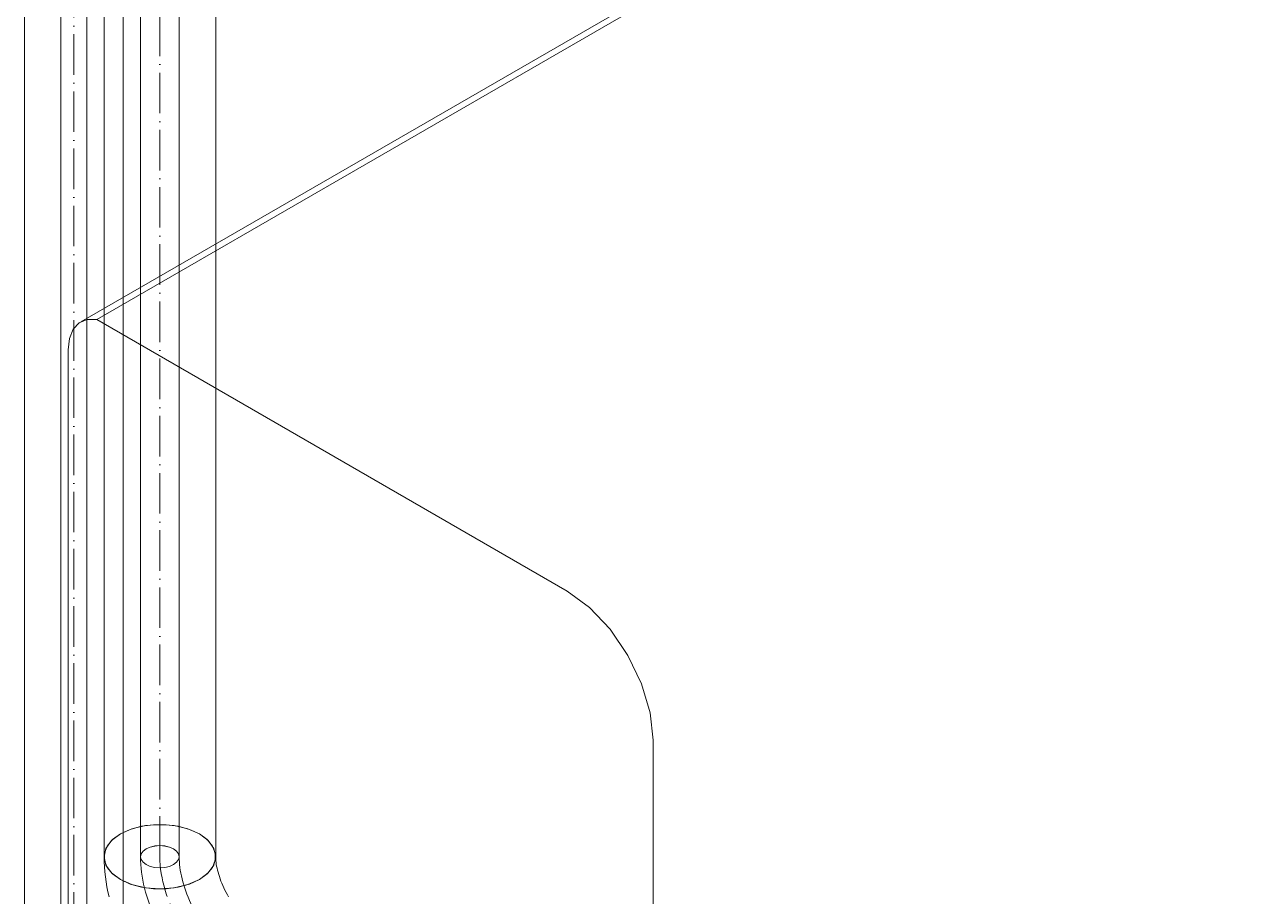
# Model space of a CAD drawing. Header units: millimetres. Extents: x -88595 to 880822, y -1054509 to -148035.
# Drawn here: x 428585.7 to 428887.1, y -355677.8 to -355462.8 of the extents above; entities that cross this region are included whole.
import ezdxf

# ---------------------------------------------------------------- set-up
doc = ezdxf.new("R2010")
doc.units = ezdxf.units.MM
doc.linetypes.add('$12$ADSK_Осевая', pattern=[14, 10, -2, 0, -2])
doc.linetypes.add('$13$ADSK_Осевая', pattern=[14, 10, -2, 0, -2])
for name, color, linetype, lineweight in [('Изоляция', 7, 'Continuous', 18), ('Оборудование', 7, 'Continuous', 18), ('Трубопровод', 7, 'Continuous', 18), ('Трубопроводы', 7, 'Continuous', 18)]:
    doc.layers.add(name, color=color, linetype=linetype, lineweight=lineweight)

# ---------------------------------------------------------------- blocks, each defined once
blk = doc.blocks.new('$0$ADSK_Настенный внутренний блок кондиционера1 - AS12BS4HRA-3264940-В_ОВ3_1')
at = {"layer": 'Оборудование'}
for p, q in [((-3575.8, -882.75), (-4180.38, -1231.8)), ((-3579.76, -883.35), (-4184.34, -1232.4)), ((-4064.41, -1298.76), (-4180.38, -1231.8)), ((-4187.45, -1239.27), (-4187.45, -1440.01)), ((-4043.2, -1482.47), (-4043.2, -1335.5))]:
    blk.add_line(p, q, dxfattribs=at)
for points in [[(-4180.38, -1231.8, 0), (-4182.71, -1231.8, 0), (-4184.68, -1232.62, 0), (-4186.19, -1234.21, 0), (-4187.13, -1236.47, 0), (-4187.45, -1239.27, 0)], [(-4043.2, -1335.5, 0), (-4043.92, -1328.74, 0), (-4046.04, -1321.61, 0), (-4049.41, -1314.59, 0), (-4053.8, -1308.16, 0), (-4058.92, -1302.76, 0), (-4064.41, -1298.76, 0)]]:
    blk.add_polyline3d(points, dxfattribs=at)
blk = doc.blocks.new('$0$ADSK_МедьПайка_Отвод-гнутая труба - Отвод _гнутая труба_-V155-В_ОВ3_1')
at = {"layer": 'Трубопроводы', "color": 134, "true_color": 0x00a6a6}
for points in [[(-4161.45, -1366.18, 0), (-4160.7, -1365.61, 0), (-4160.22, -1364.95, 0), (-4160.06, -1364.24, 0), (-4160.22, -1363.53, 0), (-4160.7, -1362.87, 0), (-4161.45, -1362.3, 0), (-4162.44, -1361.86, 0), (-4163.59, -1361.59, 0), (-4164.82, -1361.49, 0), (-4166.05, -1361.59, 0), (-4167.2, -1361.86, 0), (-4168.19, -1362.3, 0)], [(-4168.19, -1362.3, 0), (-4168.94, -1362.87, 0), (-4169.42, -1363.53, 0), (-4169.58, -1364.24, 0), (-4169.42, -1364.95, 0), (-4168.94, -1365.61, 0), (-4168.19, -1366.18, 0), (-4167.2, -1366.62, 0), (-4166.05, -1366.89, 0), (-4164.82, -1366.99, 0), (-4163.59, -1366.89, 0), (-4162.44, -1366.62, 0), (-4161.45, -1366.18, 0)], [(-4169.58, -1364.24, 0), (-4169.56, -1365.19, 0), (-4169.52, -1366.14, 0), (-4169.44, -1367.1, 0), (-4169.33, -1368.07, 0), (-4169.18, -1369.04, 0), (-4169.01, -1370.02, 0), (-4168.82, -1371, 0), (-4168.59, -1371.98, 0), (-4168.33, -1372.97, 0), (-4168.05, -1373.95, 0), (-4167.74, -1374.93, 0), (-4167.4, -1375.91, 0), (-4167.04, -1376.89, 0), (-4166.65, -1377.86, 0), (-4166.23, -1378.83, 0), (-4165.8, -1379.79, 0), (-4165.34, -1380.74, 0), (-4164.85, -1381.69, 0), (-4164.35, -1382.62, 0), (-4163.82, -1383.54, 0), (-4163.27, -1384.45, 0), (-4162.7, -1385.34, 0), (-4162.11, -1386.22, 0), (-4161.5, -1387.09, 0), (-4160.88, -1387.93, 0), (-4160.23, -1388.76, 0), (-4159.57, -1389.57, 0), (-4158.9, -1390.36, 0), (-4158.2, -1391.13, 0), (-4157.5, -1391.87, 0), (-4156.78, -1392.59, 0), (-4156.04, -1393.29, 0), (-4155.3, -1393.96, 0), (-4154.54, -1394.6, 0), (-4153.77, -1395.21, 0), (-4152.99, -1395.8, 0), (-4152.2, -1396.36, 0), (-4151.4, -1396.89, 0), (-4150.59, -1397.38, 0), (-4150.37, -1397.51, 0)], [(-4160.06, -1364.24, 0), (-4160.05, -1364.86, 0), (-4160.02, -1365.51, 0), (-4159.96, -1366.17, 0), (-4159.88, -1366.85, 0), (-4159.78, -1367.54, 0), (-4159.66, -1368.25, 0), (-4159.51, -1368.98, 0), (-4159.34, -1369.71, 0), (-4159.15, -1370.45, 0), (-4158.93, -1371.2, 0), (-4158.7, -1371.95, 0), (-4158.44, -1372.71, 0), (-4158.15, -1373.47, 0), (-4157.85, -1374.23, 0), (-4157.53, -1374.99, 0), (-4157.18, -1375.74, 0), (-4156.82, -1376.5, 0), (-4156.43, -1377.24, 0), (-4156.03, -1377.98, 0), (-4155.61, -1378.71, 0), (-4155.18, -1379.43, 0), (-4154.73, -1380.14, 0), (-4154.26, -1380.84, 0), (-4153.78, -1381.52, 0), (-4153.29, -1382.18, 0), (-4152.79, -1382.83, 0), (-4152.27, -1383.46, 0), (-4151.75, -1384.07, 0), (-4151.22, -1384.66, 0), (-4150.68, -1385.23, 0), (-4150.14, -1385.77, 0), (-4149.59, -1386.29, 0), (-4149.04, -1386.78, 0), (-4148.48, -1387.25, 0), (-4147.93, -1387.7, 0), (-4147.38, -1388.11, 0), (-4146.83, -1388.5, 0), (-4146.29, -1388.85, 0), (-4145.75, -1389.18, 0), (-4145.61, -1389.27, 0)], [(-4147.99, -1397.28, 0), (-4147.12, -1396.64, 0), (-4146.31, -1395.78, 0), (-4145.61, -1394.76, 0), (-4145.08, -1393.65, 0), (-4144.74, -1392.52, 0), (-4144.62, -1391.45, 0), (-4144.74, -1390.51, 0), (-4145.08, -1389.76, 0), (-4145.61, -1389.27, 0), (-4146.31, -1389.05, 0), (-4147.12, -1389.13, 0), (-4147.99, -1389.5, 0)], [(-4147.99, -1389.5, 0), (-4148.86, -1390.14, 0), (-4149.67, -1390.99, 0), (-4150.37, -1392.01, 0), (-4150.91, -1393.13, 0), (-4151.24, -1394.26, 0), (-4151.36, -1395.33, 0), (-4151.24, -1396.27, 0), (-4150.91, -1397.02, 0), (-4150.37, -1397.51, 0), (-4149.67, -1397.73, 0), (-4148.86, -1397.65, 0), (-4147.99, -1397.28, 0)]]:
    blk.add_polyline3d(points, dxfattribs=at)

msp = doc.modelspace()

# ---------------------------------------------------------------- linework, layer by layer
at = {"layer": 'Изоляция', "color": 134, "true_color": 0x00a6a6}
for p, q in [((428605.37, -355170.45), (428605.37, -355668.03)), ((428632.89, -355668.03), (428632.89, -355170.45))]:
    msp.add_line(p, q, dxfattribs=at)
at = {"layer": 'Изоляция', "color": 190, "true_color": 0x8000ff}
for p, q in [((428585.74, -355176.23), (428585.74, -355686.74)), ((428610.09, -355686.74), (428610.09, -355176.23))]:
    msp.add_line(p, q, dxfattribs=at)
at = {"layer": 'Изоляция', "color": 134, "true_color": 0x00a6a6}
for points in [[(428609.4, -355662.41, 0), (428612.25, -355661.15, 0), (428615.57, -355660.35, 0), (428619.13, -355660.08, 0), (428622.69, -355660.35, 0), (428626.01, -355661.15, 0), (428628.86, -355662.41, 0)], [(428628.86, -355662.41, 0), (428626.45, -355661.3, 0), (428623.67, -355660.53, 0), (428620.67, -355660.13, 0), (428617.58, -355660.13, 0), (428614.58, -355660.53, 0), (428611.81, -355661.3, 0), (428609.4, -355662.41, 0)], [(428609.4, -355673.64, 0), (428607.21, -355672, 0), (428605.84, -355670.08, 0), (428605.37, -355668.03, 0), (428605.84, -355665.97, 0), (428607.21, -355664.05, 0), (428609.4, -355662.41, 0)], [(428609.4, -355662.41, 0), (428607.48, -355663.8, 0), (428606.14, -355665.4, 0), (428605.45, -355667.14, 0), (428605.45, -355668.92, 0), (428606.14, -355670.65, 0), (428607.48, -355672.25, 0), (428609.4, -355673.64, 0)], [(428628.86, -355662.41, 0), (428631.04, -355664.05, 0), (428632.42, -355665.97, 0), (428632.89, -355668.03, 0), (428632.42, -355670.08, 0), (428631.04, -355672, 0), (428628.86, -355673.64, 0)], [(428628.86, -355673.64, 0), (428630.78, -355672.25, 0), (428632.12, -355670.65, 0), (428632.8, -355668.91, 0), (428632.8, -355667.14, 0), (428632.11, -355665.4, 0), (428630.78, -355663.8, 0), (428628.86, -355662.41, 0)], [(428605.37, -355668.03, 0), (428605.39, -355669.28, 0), (428605.45, -355670.53, 0), (428605.55, -355671.77, 0), (428605.7, -355673.01, 0), (428605.87, -355674.25, 0), (428606.09, -355675.48, 0), (428606.34, -355676.7, 0), (428606.62, -355677.92, 0)], [(428632.89, -355668.03, 0), (428632.89, -355668.34, 0), (428632.91, -355668.69, 0), (428632.94, -355669.07, 0), (428632.99, -355669.48, 0), (428633.05, -355669.91, 0), (428633.13, -355670.37, 0), (428633.23, -355670.85, 0), (428633.34, -355671.34, 0), (428633.48, -355671.85, 0), (428633.63, -355672.38, 0), (428633.8, -355672.92, 0), (428633.99, -355673.46, 0), (428634.19, -355674.02, 0), (428634.41, -355674.58, 0), (428634.65, -355675.14, 0), (428634.91, -355675.7, 0), (428635.18, -355676.27, 0), (428635.47, -355676.83, 0), (428635.77, -355677.38, 0), (428636.09, -355677.93, 0)], [(428628.86, -355673.64, 0), (428626.01, -355674.91, 0), (428622.69, -355675.7, 0), (428619.13, -355675.97, 0), (428615.57, -355675.7, 0), (428612.25, -355674.91, 0), (428609.4, -355673.64, 0)], [(428609.4, -355673.64, 0), (428611.81, -355674.75, 0), (428614.59, -355675.53, 0), (428617.59, -355675.92, 0), (428620.67, -355675.92, 0), (428623.67, -355675.52, 0), (428626.45, -355674.75, 0), (428628.86, -355673.64, 0)]]:
    msp.add_polyline3d(points, dxfattribs=at)
at = {"layer": 'Трубопровод', "color": 134, "true_color": 0x00a6a6}
for p, q in [((428614.37, -355170.45), (428614.37, -355668.03)), ((428623.89, -355668.03), (428623.89, -355170.45))]:
    msp.add_line(p, q, dxfattribs=at)
at = {"layer": 'Трубопровод', "color": 134, "linetype": '$12$ADSK_Осевая', "true_color": 0x00a6a6}
msp.add_line((428619.13, -355668.03), (428619.13, -355170.45), dxfattribs=at)
msp.add_line((428619.13, -355668.03), (428619.13, -355170.45), dxfattribs=at)
at = {"layer": 'Трубопровод', "color": 190, "true_color": 0x8000ff}
for p, q in [((428594.74, -355176.23), (428594.74, -355686.74)), ((428601.09, -355686.74), (428601.09, -355176.23))]:
    msp.add_line(p, q, dxfattribs=at)
at = {"layer": 'Трубопровод', "color": 190, "linetype": '$12$ADSK_Осевая', "true_color": 0x8000ff}
msp.add_line((428597.91, -355686.74), (428597.91, -355176.23), dxfattribs=at)
msp.add_line((428597.91, -355686.74), (428597.91, -355176.23), dxfattribs=at)
at = {"layer": 'Трубопровод', "color": 134, "true_color": 0x00a6a6}
for points in [[(428615.76, -355669.97, 0), (428615.01, -355669.4, 0), (428614.53, -355668.74, 0), (428614.37, -355668.03, 0), (428614.53, -355667.32, 0), (428615.01, -355666.65, 0), (428615.76, -355666.08, 0)], [(428615.76, -355666.08, 0), (428616.75, -355665.65, 0), (428617.9, -355665.37, 0), (428619.13, -355665.28, 0), (428620.36, -355665.37, 0), (428621.51, -355665.65, 0), (428622.49, -355666.08, 0)], [(428622.49, -355666.08, 0), (428623.25, -355666.65, 0), (428623.73, -355667.32, 0), (428623.89, -355668.03, 0), (428623.73, -355668.74, 0), (428623.25, -355669.4, 0), (428622.49, -355669.97, 0)], [(428622.49, -355669.97, 0), (428621.51, -355670.41, 0), (428620.36, -355670.68, 0), (428619.13, -355670.77, 0), (428617.9, -355670.68, 0), (428616.75, -355670.41, 0), (428615.76, -355669.97, 0)]]:
    msp.add_polyline3d(points, dxfattribs=at)
at = {"layer": 'Трубопроводы', "color": 134, "linetype": '$13$ADSK_Осевая', "true_color": 0x00a6a6}
msp.add_ellipse((428635.96, -355677.74), major_axis=(-11.9, 20.61), ratio=0.57735, start_param=0.785398, end_param=2.356194, dxfattribs=at)

# ---------------------------------------------------------------- block references
at = {"layer": 'Оборудование'}
msp.add_blockref('$0$ADSK_Настенный внутренний блок кондиционера1 - AS12BS4HRA-3264940-В_ОВ3_1', (432783.95, -354303.79), dxfattribs=at)
at = {"layer": 'Трубопроводы', "color": 134, "true_color": 0x00a6a6}
msp.add_blockref('$0$ADSK_МедьПайка_Отвод-гнутая труба - Отвод _гнутая труба_-V155-В_ОВ3_1', (432783.95, -354303.79), dxfattribs=at)

doc.saveas('drawing.dxf')
